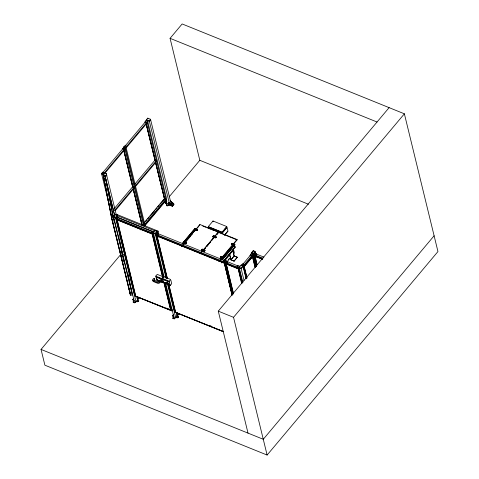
<?xml version="1.0" encoding="UTF-8"?>
<svg xmlns="http://www.w3.org/2000/svg" width="479" height="479" viewBox="0 0 479 479"><rect width="100%" height="100%" fill="white"/><g stroke="black" fill="none" stroke-linecap="round" stroke-linejoin="round"><path stroke-width="0.72" d="M166.512 204.599L166.961 203.725L165.435 203.036M121.385 259.319L121.822 258.642M184.211 242.476L183.702 242.422M194.869 229.004C195.707 228.788 194.558 229.555 195.348 228.944M196.929 229.633L196.48 229.8M213.484 236.698C214.017 235.674 213.317 237.572 213.909 236.416M215.053 237.333L215.275 236.997L215.562 237.267M215.532 237.153L215.065 237.273M232.566 244.045L232.076 244.164L232.578 244.098M233.638 244.679L233.914 245.008L234.123 244.619M233.656 244.853L234.147 244.733M234.135 244.679L233.68 244.847M185.116 242.602C184.786 243.871 183.888 241.991 185.122 242.625M194.881 229.178L195.336 229.01M195.528 229.513L196.031 229.166L196.294 229.501M202.797 249.822L202.372 250.11L202.713 249.798M202.964 250.337C203.198 249.128 204.305 250.78 203.012 250.385M204.365 250.457L203.868 250.463L204.377 250.517M214.885 236.818C214.245 238.255 213.957 235.698 214.915 236.931M221.4 257.349L220.999 257.552M221.555 257.654C222.226 259.073 222.448 256.528 221.579 257.768M222.334 257.852L222.244 257.48M222.986 258.151C222.34 257.103 222.603 259.103 222.951 257.924M166.476 204.443L166.381 205.509L167.135 205.916L167.919 205.725L168.806 204.467L172.5 205.964L173.775 204.443L170.698 203.198M132.827 299.614L133.809 298.704M165.417 202.982L166.375 201.839M171.045 202L171.051 201.425L170.308 201.054M138.808 300.776L138.054 301.632L135.958 301.405L134.521 302.746L133.138 302.183M172.823 318.182L173.847 316.864L165.698 283.454M178.511 316.829L177.757 317.685L175.655 317.457L174.218 318.798L172.835 318.236M153.993 280.443L154.771 279.485L154.585 278.724L153.663 278.347L152.963 279.185A1.706 1.239 -13.7 0 0 153.388 280.886L157.357 282.49A1.706 1.239 -13.7 0 0 159.699 281.909L161.213 280.107L160.291 279.73L158.777 281.538L158.07 281.754L153.897 280.047L154.585 278.724M166.524 204.503L166.997 203.874L147.065 122.049M185.104 242.691C184.02 243.625 184.547 241.56 185.145 242.715M185.75 242.877L185.271 243.057M196.312 229.411L195.881 229.058L195.552 229.603M196.27 229.387L195.929 229.752L195.522 229.483M202.749 249.942L202.342 249.996M221.352 257.462L220.891 257.409M232.752 244.464L233.495 244.368L232.872 244.655M167.602 284.143L168.291 284.424L168.806 283.73L167.65 282.814L166.86 283.843L166.171 283.568L165.704 282.933L166.219 282.239L168.518 284.071L167.889 283.802L167.602 284.143L165.932 282.58L166.219 282.239M166.86 283.843L167.087 283.49M167.363 283.161L167.135 283.514L165.991 282.592L165.704 282.933M167.422 283.167L167.65 282.814M126.576 146.113L125.235 147.364L124.085 149.418L122.702 148.861L123.845 146.802L125.193 145.55L126.642 146.376M123.977 147.34L123.845 146.802L125.235 147.364L144.335 225.729L166.674 199.12L147.568 120.756L146.424 122.81L144.975 121.983L146.185 120.193L149.406 121.468L150.681 119.948M252.631 254.109L251.487 256.163L250.104 255.606L251.247 253.553L252.631 254.109L255.75 266.893M232.453 250.499L232.95 249.888L233.704 250.194L234.399 253.038L233.602 253.99M308.482 204.246L199.809 160.303L170.075 38.332L182.152 23.95L404.378 113.81L437.956 251.547L267.114 455.05L44.888 365.19L41.044 349.425L121.187 253.96M146.634 120.349L146.466 119.666L147.748 118.145L150.514 119.265L171.045 203.473M102.278 173.188L145.197 122.061M145.676 121.492L146.317 120.732L146.185 120.193M147.7 121.289L103.027 174.506L101.644 173.949M104.326 173.937L124.911 149.418M126.187 147.897L147.245 122.81M169.237 202.815L149.238 120.786L150.514 119.265M114.068 208.868L132.737 186.636L134.12 187.193L114.493 210.568M134.97 183.972L155.07 160.028L156.453 160.585L135.395 185.672M115.158 210.76L134.306 187.954M135.581 186.433L156.639 161.345M134.144 300.812L113.619 216.604L115.535 214.323L117.379 215.071L118.079 217.933M115.469 214.909L116.11 214.155L158.112 231.135L158.573 233.034M133.342 300.249L134.108 300.662C131.21 302.207 135.557 304.147 135.994 301.56L115.463 217.352L117.379 215.071M117.547 215.754L115.631 218.035L113.786 217.286M172.769 309.769L171.811 310.907L134.88 295.974L115.906 218.143L116.864 217.005L153.795 231.938L152.837 233.075L163.555 277.036M117.786 217.376L116.834 218.52L135.802 296.351M135.587 296.13L170.763 310.206L135.587 296.13L117.08 219.705L152.16 233.89L162.519 276.886M143.886 223.076L164.465 198.563L165.848 199.12L144.79 224.208M145.371 221.741L146.802 220.029M147.76 218.891L149.197 217.179M150.155 216.041L154.466 210.91M155.418 209.766L156.855 208.054M157.813 206.916L159.25 205.204M160.208 204.066L164.513 198.935L155.477 161.866M140.161 229.722L141.119 228.579M140.826 229.908L141.784 228.77M144.7 225.95L166.297 200.222M169.177 196.797L199.887 160.208M169.967 200.785L173.751 203.683L173.937 204.443L172.41 206.269L168.991 204.886L168.434 202.605L169.213 202.719L172.35 205.353L172.536 206.114L165.471 203.192L166.117 201.857L166.896 201.659M168.434 202.605L169.213 202.719M170.614 201.042L173.626 203.832L173.811 204.593L170.734 203.347M168.806 204.467L167.656 205.736L166.321 205.144M168.991 204.886L168.566 202.455M172.41 206.269L172.35 205.353M152.873 231.561L151.915 232.704L162.806 277.383M164.105 276.916L153.316 232.656L155.232 230.375L157.076 231.123L157.597 233.255M166.129 278.389L155.16 233.399L157.076 231.123M157.244 231.806L155.328 234.087L153.484 233.339M155.663 233.74L156.621 232.596L158.531 233.614L157.639 235.015L155.663 233.74L166.506 278.233M158.112 231.135L157.477 231.896L157.938 233.794M157.573 234.752L158.531 233.614M167.321 278.826L156.962 235.836L224.358 263.085L232.153 295.064L224.106 261.899M139.533 297.633L137.647 299.884L136.904 297.531L137.353 296.998M182.451 243.41L194.905 228.567L182.463 243.464M137.647 299.884L137.09 297.609L137.539 297.076M160.788 281.43L162.632 282.179L162.77 282.73L156.765 280.305L155.747 276.126L157.22 274.377L163.219 276.802L163.351 277.353M181.481 246.074L182.439 244.931L181.493 246.134M183.068 244.176L195.372 229.525M183.409 243.847L195.39 229.579M181.661 246.29L182.535 245.248M183.415 244.2L184.289 243.152L184.385 243.536M190.444 236.315L185.343 242.392L185.247 242.015L195.462 229.848L194.624 231.339M196.51 229.088L196.42 228.711L199.929 224.531L218.394 231.998L218.484 232.375M191.378 235.207L192.768 233.548M197.827 227.519L199.929 224.531M136.473 300.986L139.395 297.501M158.196 280.281A2.305 1.126 40 0 1 156.657 278.107A2.305 1.126 40 0 1 158.19 277.61L161.884 279.101L161.752 278.55L163.219 276.802M162.932 279.257L163.519 282.43L169.955 285.035L169.35 281.784L162.429 279.059L162.04 278.335L163.507 276.587L170.033 279.221M162.142 278.76L163.243 277.449M161.74 279.275L162.537 279.886L163.129 282.317L158.794 280.856A2.305 1.126 40 0 1 156.555 278.562A2.305 1.126 40 0 1 158.046 277.778L161.74 279.275L162.986 277.79M162.213 279.754L163.016 278.796M208.281 226.621L213.005 220.993L226.759 226.555L226.914 227.184L222.19 232.806L208.431 227.244L208.281 226.621L222.034 232.183L222.19 232.806M166.62 282.861L166.908 282.52M166.171 283.568L166.458 283.227M169.35 281.784L169.219 281.233L170.686 279.485M168.051 283.436L168.339 283.095M168.291 284.424L168.806 283.73M169.955 285.035L170.237 285.412L163.058 282.508L162.95 282.083L169.458 284.604M170.237 285.412L171.704 283.664L170.853 280.185M200.126 253.756L201 252.714M201.881 251.667L202.755 250.619L202.851 251.002M203.809 249.858L203.713 249.481L213.927 237.315L214.017 237.698M214.975 236.554L214.879 236.177L218.394 231.998M200.264 253.81L201.138 252.768M202.018 251.72L202.892 250.679L202.988 251.056M203.946 249.918L203.85 249.535L214.065 237.374L214.155 237.752M215.113 236.614L215.023 236.231L218.532 232.052L236.997 239.518L237.087 239.895L233.578 244.08L233.483 243.697L236.997 239.518M204.27 249.308L205.198 248.2M206.593 246.541L207.982 244.883M208.91 243.781L210.305 242.123M211.694 240.458L213.089 238.799M216.73 234.465L218.047 232.896M204.407 249.361L205.335 248.26M206.73 246.601L208.12 244.943M209.048 243.835L210.443 242.176M216.867 234.524L218.184 232.956M222.034 232.183L226.759 226.555M224.37 229.639L225.747 227.998M208.425 227.537L222.268 233.141L227.058 227.435L227.95 231.094L224.525 235.177M224.501 235.063L227.866 231.201M223.609 331.725L175.47 312.26L223.705 331.612M218.723 261.277L219.604 260.235M220.484 259.187L221.358 258.145L219.256 261.139M222.316 257.001L232.525 244.841L232.62 245.218L222.406 257.385L221.555 256.696A0.85 0.623 -13.7 0 0 220.382 256.983A0.85 0.623 -13.7 0 0 220.597 257.834L222.364 258.504A0.713 0.515 -13.7 0 0 223.34 258.265A0.713 0.515 -13.7 0 0 223.16 257.558L221.496 256.882A0.713 0.515 -13.7 0 0 220.52 257.127A0.713 0.515 -13.7 0 0 220.699 257.834M221.52 259.259L233.968 244.362L234.926 244.805L233.968 244.362M179.23 313.685L177.344 315.936L176.601 313.583L177.05 313.05M177.344 315.936L176.787 313.661L177.236 313.128M222.418 259.325L234.441 244.997L222.466 259.51M222.466 259.642L234.914 244.745M178.493 316.775L176.931 315.936L178.206 314.416M178.667 314.062L174.26 318.948L172.781 318.026L173.805 316.709L172.548 315.721L173.506 314.757M221.777 262.977L222.741 261.827M223.184 261.522L235.249 246.93L233.261 246.128M235.249 246.93L222.208 262.708L223.166 261.564M229.561 254.319L232.89 250.571L234.207 255.966L231.016 259.762L234.135 261.127L230.902 259.822L229.561 254.319L231.016 259.762M229.698 254.373L232.89 250.571M224.938 260.636L230.076 254.511M233.704 250.194L232.908 251.146L232.752 250.517M232.058 295.178L224.358 263.085M228.232 259.774L229.184 258.636M227.064 261.774L230.411 257.792M227.77 261.612L226.878 263.019L227.77 261.612L225.86 260.594L224.142 260.384M233.369 293.741L226.202 263.833L238.207 268.683L241.656 283.334M230.902 259.822L234.093 256.02L233.578 253.906M234.105 261.013L237.297 257.211L234.207 255.966M234.135 261.127L237.297 257.211M237.925 265.719L237.033 267.12L237.925 265.719L239.71 266.192L239.835 266.731L238.877 267.869L155.789 234.273M242.572 283.005L238.752 267.336L239.71 266.192M242.883 282.58L239.177 267.372L241.087 265.091L242.937 265.839L246.11 278.868M255.229 252.08L253.313 254.355L251.469 253.613L251.301 252.93L253.217 250.649L255.062 251.391L255.582 253.529M251.469 253.613L253.379 251.331L253.217 250.649M242.907 264.18L250.278 255.397M250.529 255.097L251.379 254.086L251.247 253.553M244.021 280.425L241.021 268.12L242.937 265.839M256.325 266.707L253.146 253.672L255.062 251.391M243.188 266.049L252.762 254.642M243.104 266.522L241.188 268.803L239.338 268.054M244.015 266.049L252.313 256.163M244.296 266.516L252.589 256.63L244.158 266.456L246.948 277.413M256.516 253.888L255.624 255.289L256.516 253.888L254.6 252.87L254.732 253.403M256.978 264.941L254.948 256.103L262.516 259.163M248.008 433.112L218.274 311.146L389.116 107.637M267.114 455.05L233.536 317.314L404.378 113.81M434.112 235.776L263.27 439.285L41.044 349.425M121.421 259.103L121.858 258.792M109.374 205.653L101.512 173.41L102.853 172.159L104.302 172.985L102.853 172.159M104.254 179.553L102.895 173.973L104.236 172.721M241.805 265.486L241.673 264.953L243.015 263.701L244.47 264.528L243.015 263.701M246.176 278.299L243.063 265.516L244.404 264.264M196.216 229.477L195.582 229.561M184.146 242.416C183.439 242.733 184.379 241.614 183.726 242.536M213.921 236.638L213.472 236.644M203.934 250.523L204.341 250.469M233.704 244.739L234.051 244.649M221.633 257.678L222.178 257.546M222.25 257.828L221.705 257.959M222.921 258.097L222.501 258.097L222.885 257.953M133.773 298.555L132.881 299.249L132.911 299.854M116.325 215.017L106.272 173.494L102.943 174.23L103.434 176.535L106.763 175.799L106.44 174.176M103.266 175.847L106.595 175.11L106.272 173.494M105.051 176.038L105.44 177.925L103.775 178.296L103.386 176.404L105.051 176.038L114.667 215.484M103.841 178.559L105.53 178.14L113.343 217.047M129.162 288.37L130.156 294.166L111.553 217.855L103.901 178.912M111.266 215.58L112.996 215.478L111.266 215.58L111.529 216.933L113.194 216.568L112.93 215.215M114.738 215.915L111.493 216.658L130.629 295.298L132.294 294.932L128.911 278.227M111.655 217.466L113.325 217.101M111.553 217.855L130.324 294.13M123.576 254.577L122.462 254.822L123.911 262.025M121.073 255.954L122.738 255.582L119.367 238.973M122.145 260.265L121.624 260.163M122.187 260.414L121.51 259.977M173.745 314.649C168.225 316.859 183.182 319.75 176.931 315.936M223.118 261.259L226.812 262.749M236.967 266.857L238.752 267.336M170.075 38.332L377.045 122.019M146.466 119.666L149.238 120.786M144.975 121.983L146.358 122.546M122.636 148.592L124.019 149.155M170.35 201.21L171.087 201.575M101.512 173.41L102.895 173.973M164.513 198.935L155.519 162.537M209.185 227.154L212.574 228.531M212.868 228.621L217.328 230.453M217.616 230.543L222.076 232.369L222.268 233.141M202.755 226.016L206.174 227.399M207.545 227.95L210.964 229.333M212.329 229.884L214.382 230.716M215.748 231.267L217.801 232.099M219.304 232.71L237.087 239.895M196.42 228.711L197.18 229.016A0.85 0.623 -13.7 0 1 197.396 229.866A0.85 0.623 -13.7 0 1 196.222 230.159M214.879 236.177L214.119 235.866A0.85 0.623 -13.7 0 0 212.951 236.159A0.85 0.623 -13.7 0 0 213.161 237.009L214.957 237.794A0.713 0.515 -13.7 0 0 215.155 237.841M215.023 236.231L215.784 236.542A0.85 0.623 -13.7 0 1 215.993 237.392A0.85 0.623 -13.7 0 1 214.826 237.68M233.483 243.697L232.722 243.392A0.85 0.623 -13.7 0 0 231.555 243.679A0.85 0.623 -13.7 0 0 231.764 244.529L233.56 245.314A0.713 0.515 -13.7 0 0 234.536 245.074A0.713 0.515 -13.7 0 0 234.357 244.368L232.692 243.697A0.713 0.515 -13.7 0 0 231.716 243.937A0.713 0.515 -13.7 0 0 231.896 244.643M215.873 236.919L214.089 236.171A0.713 0.515 -13.7 0 0 213.113 236.416A0.713 0.515 -13.7 0 0 213.293 237.123M195.576 229.279L196.809 229.776M214.089 236.764L215.933 237.512M195.851 229.561L196.929 229.998M256.343 254.056L263.911 257.115M251.301 252.93L253.146 253.672M253.774 254.547L262.953 258.253M234.183 246.673L235.297 247.116M254.882 255.678L262.45 258.738M254.852 256.223L262.42 259.283M250.038 255.337L251.421 255.9M234.093 256.02L237.327 257.331M185.247 242.015L186.014 242.32A0.85 0.623 -13.7 0 1 186.223 243.17A0.85 0.623 -13.7 0 1 185.056 243.464M203.713 249.481L202.952 249.17A0.85 0.623 -13.7 0 0 201.779 249.463A0.85 0.623 -13.7 0 0 201.994 250.313L203.761 250.984A0.713 0.515 -13.7 0 0 204.737 250.745A0.713 0.515 -13.7 0 0 204.557 250.032L202.892 249.361A0.713 0.515 -13.7 0 0 201.916 249.607A0.713 0.515 -13.7 0 0 202.096 250.313M203.85 249.535L204.611 249.846A0.85 0.623 -13.7 0 1 204.826 250.697A0.85 0.623 -13.7 0 1 203.659 250.984M241.673 264.953L243.063 265.516M184.295 241.841L185.954 242.512A0.713 0.515 -13.7 0 1 186.133 243.218A0.713 0.515 -13.7 0 1 185.157 243.464L183.493 242.793M186.103 242.703L184.319 241.955A0.713 0.515 -13.7 0 0 183.343 242.194A0.713 0.515 -13.7 0 0 183.523 242.907L185.181 243.577M204.707 250.224L202.922 249.475A0.713 0.515 -13.7 0 0 201.946 249.721A0.713 0.515 -13.7 0 0 202.126 250.427L203.785 251.098A0.713 0.515 -13.7 0 0 204.761 250.858M116.846 215.466L155.412 231.064L155.232 230.375M158.357 233.782L223.693 260.199M238.249 266.084L225.986 261.127L225.86 260.594L224.902 261.738L232.938 294.699M117.307 217.37L153.807 232.123M113.619 216.604L115.463 217.352M153.316 232.656L155.16 233.399M239.177 267.372L241.021 268.12M115.906 218.143L152.837 233.075M117.02 219.28L152.1 233.465M156.896 235.405L224.292 262.654M226.142 263.402L238.141 268.258M116.984 219.819L152.065 234.003M156.867 235.949L224.262 263.199M226.106 263.947L238.111 268.797M162.04 278.335L169.219 281.233M155.747 276.126L161.752 278.55M162.764 279.353L169.207 281.957M218.274 311.146L233.536 317.314M166.572 308.105L168.638 308.943M209.197 325.343L211.263 326.175M223.136 331.66L174.763 312.104L167.913 283.999M255.558 255.026L253.642 254.014L256.588 266.073M214.185 237.081L214.837 236.77L214.155 237.123M202.773 249.834L202.33 250.062M169.081 202.868L172.224 205.509M132.875 299.704C133.27 302.506 142.239 302.291 137.269 300.04M185.774 242.997L185.259 243.003M204.347 250.403L204.144 250.792L203.856 250.523M196.959 229.746L196.426 229.698M256.115 255.708L256.469 257.163M254.696 254.918L256.983 264.288M252.589 256.63L255.247 267.533M252.128 255.403L254.936 266.935M251.265 257.007L251.619 258.45M243.829 265.288L246.99 278.257M241.087 265.091L241.254 265.773M237.955 267.498L241.823 283.352M233.075 251.834L233.411 253.217M218.532 232.052L218.622 232.429M225.956 262.642L233.507 293.633M213.005 220.993L213.155 221.621M147.748 118.145L147.909 118.828M146.203 123.654L155.166 160.405L146.269 124.073M155.513 161.848L164.65 199.318M146.125 124.019L154.986 160.357M158.196 235.668L158.549 237.105M156.621 232.596L156.747 233.129M156.717 234.644L167.428 278.604M168.836 284.526L175.685 312.476M168.74 284.64L175.47 312.26M167.369 283.472L175.691 317.613M163.507 276.587L163.608 277.012M164.956 282.802L171.811 310.907M162.327 274.162L162.363 274.653L162.261 274.233M164.034 282.586L170.889 310.536M163.938 282.7L170.668 310.32M161.213 280.107L161.399 280.862L159.884 282.67A1.706 1.239 -13.7 0 1 157.543 283.251L153.573 281.646A1.706 1.239 -13.7 0 1 153.142 279.946M126.001 147.137L144.975 224.968M124.726 148.658L143.347 225.046M123.869 150.262L132.827 187.014M133.354 189.175L142.137 225.208M123.75 149.957L132.785 187.02M133.318 189.205L142 224.813M123.792 150.628L132.647 186.966M133.18 189.145L141.862 224.759M118.433 219.382L118.786 220.837M115.535 214.323L115.702 215.005M105.344 177.38L114.655 215.574M113.158 216.286L132.294 294.932M103.386 176.404L104.733 182.074M111.936 211.616L113.116 216.706M121.421 250.535L122.504 255.223M103.733 178.948L106.039 188.397M128.037 273.904L128.617 276.79M118.792 236.093L119.079 237.53M129.27 288.681L130.629 295.298M128.851 287.681L130.156 294.166M105.182 176.571L114.373 222.771M119.876 250.152L120.93 255.229M121.349 259.169L121.546 260.133M103.865 178.505L111.679 217.418M103.512 176.937L111.721 217.819M233.53 245.2A0.713 0.515 -13.7 0 0 234.506 244.961A0.713 0.515 -13.7 0 0 234.327 244.254L232.668 243.583A0.713 0.515 -13.7 0 0 231.692 243.823A0.713 0.515 -13.7 0 0 231.866 244.529M194.69 229.603A0.713 0.515 -13.7 0 1 194.51 228.89A0.713 0.515 -13.7 0 1 195.486 228.651L197.15 229.321A0.713 0.515 -13.7 0 1 197.33 230.028A0.713 0.515 -13.7 0 1 196.354 230.273M201.875 249.84A0.85 0.623 -13.7 0 1 203.042 249.553M212.892 236.925A0.85 0.623 -13.7 0 1 214.215 236.249M186.421 242.973A0.85 0.623 -13.7 0 1 186.469 243.164M197.599 230.058A0.85 0.623 -13.7 0 1 197.486 230.249M197.073 230.531A0.85 0.623 -13.7 0 1 196.552 230.597M197.27 229.399A0.85 0.623 -13.7 0 1 197.588 229.669M185.984 242.625A0.713 0.515 -13.7 0 1 185.816 243.572M204.587 250.146A0.713 0.515 -13.7 0 1 204.856 250.697M214.927 237.68A0.713 0.515 -13.7 0 0 215.903 237.44A0.713 0.515 -13.7 0 0 215.724 236.728L214.065 236.057A0.713 0.515 -13.7 0 0 213.089 236.303A0.713 0.515 -13.7 0 0 213.269 237.009M215.754 236.842A0.713 0.515 -13.7 0 1 215.37 237.841M220.364 257.552A0.85 0.623 -13.7 0 1 221.645 257.073M231.644 244.062A0.85 0.623 -13.7 0 1 232.578 243.709M216.191 237.195A0.85 0.623 -13.7 0 1 216.239 237.38M203.719 250.122C203.383 251.391 202.533 249.511 203.725 250.152M232.722 244.35C233.297 245.775 233.872 243.344 232.722 244.35M197.12 229.207L195.462 228.537A0.713 0.515 -13.7 0 0 194.486 228.776A0.713 0.515 -13.7 0 0 194.666 229.489L196.324 230.159A0.713 0.515 -13.7 0 0 197.3 229.914A0.713 0.515 -13.7 0 0 197.12 229.207M223.184 257.672L221.526 257.001A0.713 0.515 -13.7 0 0 220.55 257.241A0.713 0.515 -13.7 0 0 220.729 257.947L222.388 258.618A0.713 0.515 -13.7 0 0 223.364 258.379A0.713 0.515 -13.7 0 0 223.184 257.672"/></g></svg>
